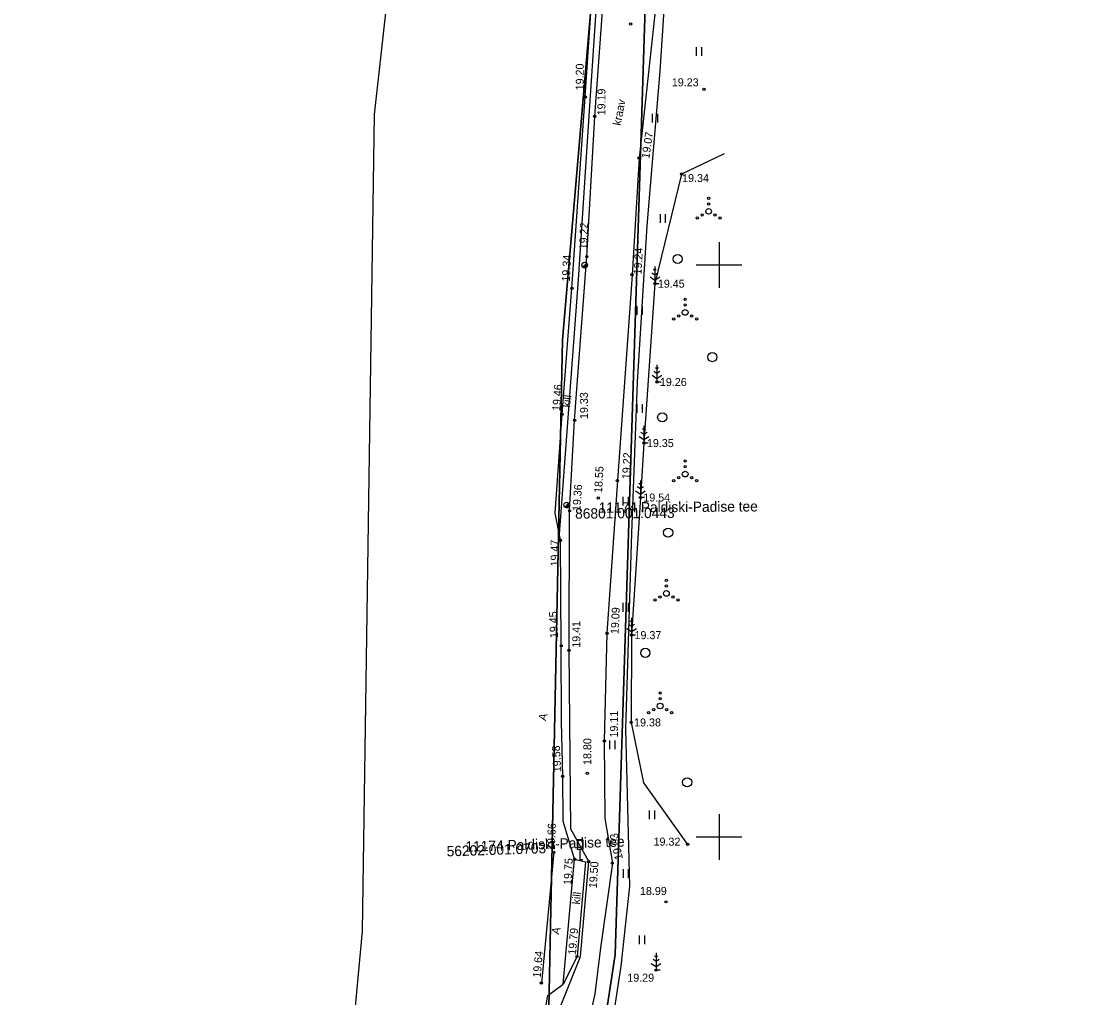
# Model space of a CAD drawing. Extents: x 504086 to 513861, y 6554621 to 6574113.
# Drawn here: x 509339 to 509431.9, y 6565535.9 to 6565621.3 of the extents above; entities that cross this region are included whole.
import ezdxf

# ---------------------------------------------------------------- set-up
doc = ezdxf.new("R2010")
doc.units = 0
for name, color, linetype in [('HALJASTUS', 7, 'Continuous'), ('KORGUS-EH2000', 7, 'Continuous'), ('LIIKLUS', 7, 'Continuous'), ('PIIR', 7, 'Continuous'), ('PUU', 7, 'Continuous'), ('SITRASS', 7, 'Continuous'), ('TEE', 7, 'Continuous'), ('VEEKOGU', 7, 'Continuous'), ('VORK', 7, 'Continuous')]:
    doc.layers.add(name, color=color, linetype=linetype)

msp = doc.modelspace()

# ---------------------------------------------------------------- linework, layer by layer
at = {"layer": 'HALJASTUS'}
for p, q in [((509397.991, 6565619.05), (509397.991, 6565618.288)), ((509398.446, 6565619.05), (509398.446, 6565618.288)), ((509394.158, 6565613.211), (509394.158, 6565612.45)), ((509394.613, 6565613.211), (509394.613, 6565612.45)), ((509394.832, 6565604.434), (509394.832, 6565603.673)), ((509395.287, 6565604.434), (509395.287, 6565603.673)), ((509392.816, 6565596.405), (509392.816, 6565595.644)), ((509393.271, 6565596.405), (509393.271, 6565595.644)), ((509392.816, 6565587.833), (509392.816, 6565587.072)), ((509393.271, 6565587.833), (509393.271, 6565587.072)), ((509391.596, 6565579.734), (509391.596, 6565578.973)), ((509392.051, 6565579.734), (509392.051, 6565578.973)), ((509391.596, 6565570.452), (509391.596, 6565569.69)), ((509392.051, 6565570.452), (509392.051, 6565569.69)), ((509390.425, 6565558.44), (509390.425, 6565557.679)), ((509390.88, 6565558.44), (509390.88, 6565557.679)), ((509393.893, 6565552.308), (509393.893, 6565551.547)), ((509394.349, 6565552.308), (509394.349, 6565551.547)), ((509391.6, 6565547.189), (509391.6, 6565546.428)), ((509392.056, 6565547.189), (509392.056, 6565546.428)), ((509393.019, 6565541.39), (509393.019, 6565540.629)), ((509393.475, 6565541.39), (509393.475, 6565540.629))]:
    msp.add_line(p, q, dxfattribs=at)
msp.add_lwpolyline([(509400.449, 6565609.722), (509396.726, 6565607.944), (509394.386, 6565598.37), (509393.43, 6565584.431), (509393.115, 6565579.672), (509392.344, 6565567.643), (509392.31, 6565560.01), (509393.378, 6565554.738), (509397.248, 6565549.346)], dxfattribs=at)
for centre, radius in [((509399.085, 6565605.837), 0.1), ((509399.085, 6565604.687), 0.25), ((509399.085, 6565605.337), 0.1), ((509398.085, 6565604.112), 0.1), ((509398.52, 6565604.362), 0.1), ((509399.65, 6565604.362), 0.1), ((509400.085, 6565604.112), 0.1), ((509396.375, 6565600.517), 0.4), ((509397.032, 6565597.007), 0.1), ((509397.032, 6565596.507), 0.1), ((509396.032, 6565595.282), 0.1), ((509396.467, 6565595.532), 0.1), ((509397.032, 6565595.857), 0.25), ((509397.597, 6565595.532), 0.1), ((509398.032, 6565595.282), 0.1), ((509399.41, 6565591.946), 0.4), ((509395.026, 6565586.681), 0.4), ((509397.032, 6565582.872), 0.1), ((509397.032, 6565582.372), 0.1), ((509396.467, 6565581.397), 0.1), ((509397.032, 6565581.722), 0.25), ((509397.597, 6565581.397), 0.1), ((509396.032, 6565581.147), 0.1), ((509398.032, 6565581.147), 0.1), ((509395.543, 6565576.605), 0.4), ((509395.394, 6565572.439), 0.1), ((509395.394, 6565571.939), 0.1), ((509395.394, 6565571.289), 0.25), ((509394.394, 6565570.714), 0.1), ((509394.829, 6565570.964), 0.1), ((509395.959, 6565570.964), 0.1), ((509396.394, 6565570.714), 0.1), ((509393.542, 6565566.096), 0.4), ((509394.848, 6565562.596), 0.1), ((509394.848, 6565562.096), 0.1), ((509393.848, 6565560.871), 0.1), ((509394.283, 6565561.121), 0.1), ((509394.848, 6565561.446), 0.25), ((509395.413, 6565561.121), 0.1), ((509395.848, 6565560.871), 0.1), ((509397.205, 6565554.782), 0.4)]:
    msp.add_circle(centre, radius, dxfattribs=at)
at = {"layer": 'KORGUS-EH2000'}
for centre in [(509392.278, 6565621.058), (509388.292, 6565614.689), (509398.668, 6565615.348), (509389.122, 6565612.99), (509393.004, 6565609.344), (509396.726, 6565607.944), (509388.433, 6565600.737), (509392.391, 6565599.148), (509387.13, 6565597.966), (509394.386, 6565598.363), (509394.564, 6565589.769), (509386.279, 6565586.946), (509387.359, 6565586.427), (509393.43, 6565584.431), (509391.11, 6565581.148), (509389.437, 6565579.64), (509393.115, 6565579.672), (509386.932, 6565578.51), (509386.124, 6565575.939), (509390.194, 6565567.804), (509392.344, 6565567.643), (509386.201, 6565566.707), (509386.875, 6565566.312), (509392.31, 6565560.01), (509389.964, 6565558.397), (509386.326, 6565555.304), (509388.47, 6565555.55), (509397.248, 6565549.346), (509385.535, 6565548.659), (509387.365, 6565548.045), (509388.601, 6565547.843), (509390.665, 6565547.71), (509395.351, 6565544.328), (509387.585, 6565539.55), (509394.488, 6565538.357), (509384.467, 6565537.224)]:
    msp.add_circle(centre, 0.1, dxfattribs=at)
at = {"layer": 'LIIKLUS'}
for p, q in [((509388.069, 6565599.806), (509388.423, 6565600.16)), ((509386.502, 6565578.839), (509386.856, 6565579.193)), ((509387.577, 6565549.752), (509387.577, 6565548.902)), ((509388.077, 6565549.752), (509387.577, 6565549.752)), ((509388.077, 6565549.752), (509388.077, 6565548.902)), ((509388.077, 6565548.902), (509387.577, 6565548.902)), ((509387.827, 6565548.902), (509387.827, 6565548.002)), ((509388.077, 6565548.002), (509387.827, 6565548.002))]:
    msp.add_line(p, q, dxfattribs=at)
for centre in [(509388.246, 6565599.983), (509386.679, 6565579.016)]:
    msp.add_circle(centre, 0.25, dxfattribs=at)
for centre, radius, start, end in [((509388.246, 6565599.983), 0.225, 224.85406, 45.03563), ((509388.246, 6565599.983), 0.2, 224.84272, 45.04698), ((509388.246, 6565599.983), 0.175, 224.82813, 45.06157), ((509388.246, 6565599.983), 0.15, 224.80867, 45.08103), ((509388.246, 6565599.983), 0.125, 224.78144, 45.10826), ((509388.246, 6565599.983), 0.1, 224.74058, 45.14911), ((509388.246, 6565599.983), 0.075, 224.67249, 45.2172), ((509388.246, 6565599.983), 0.05, 224.53632, 45.35338), ((509388.246, 6565599.983), 0.025, 224.12776, 45.76193), ((509386.679, 6565579.016), 0.225, 224.85406, 45.03563), ((509386.679, 6565579.016), 0.2, 224.84272, 45.04698), ((509386.679, 6565579.016), 0.175, 224.82813, 45.06157), ((509386.679, 6565579.016), 0.15, 224.80867, 45.08103), ((509386.679, 6565579.016), 0.125, 224.78144, 45.10826), ((509386.679, 6565579.016), 0.1, 224.74058, 45.14911), ((509386.679, 6565579.016), 0.075, 224.67249, 45.2172), ((509386.679, 6565579.016), 0.05, 224.53632, 45.35338), ((509386.679, 6565579.016), 0.025, 224.12776, 45.76193)]:
    msp.add_arc(centre, radius, start, end, dxfattribs=at)
at = {"layer": 'PIIR'}
for points in [[(509364.23, 6565492.48), (509368.82, 6565541.76), (509369.88, 6565613.14), (509378.06, 6565686.49), (509378.36, 6565739.65), (509371.25, 6565794.16), (509355.22, 6565865.01), (509343.01, 6565932.77), (509338.98, 6565997.56), (509368.59, 6566113.4)], [(509369.02, 6566025.93), (509364.26, 6565999.09), (509358.82, 6565977.23), (509361.52, 6565948.91), (509365.32, 6565904.46), (509387, 6565808.35), (509393.06, 6565771.02), (509396.2, 6565736.23), (509395.55, 6565701.24), (509386.3, 6565593.46), (509384.51, 6565505.17)]]:
    msp.add_lwpolyline(points, dxfattribs=at)
for points in [[(509358.82, 6565977.23), (509364.26, 6565999.09), (509707.72, 6565803.84), (510019.49, 6565875.55), (510086.15, 6565997.01), (510224.85, 6565949.21), (510121.99, 6565648.24), (509877.69, 6565595.34), (509802.68, 6565638.73), (509739.28, 6565643.86), (509665.71, 6565616), (509649.81, 6565607.2), (509602.63, 6565580.44), (509482.6, 6565512.11), (509497.03, 6565506.74), (509395.34, 6565469.81), (509386.15, 6565474.61), (509380.85, 6565485.79), (509383.48, 6565490.85), (509390.92, 6565539.72), (509397.83, 6565757.84), (509361.52, 6565948.91)], [(509361.52, 6565948.91), (509397.83, 6565757.84), (509390.92, 6565539.72), (509383.48, 6565490.85), (509380.85, 6565485.79), (509384.51, 6565505.17), (509386.3, 6565593.46), (509395.55, 6565701.24), (509396.2, 6565736.23), (509393.06, 6565771.02), (509387, 6565808.35), (509365.32, 6565904.46)]]:
    msp.add_lwpolyline(points, close=True, dxfattribs=at)
at = {"layer": 'PUU'}
for p, q in [((509394.386, 6565599.113), (509394.119, 6565599.291)), ((509394.386, 6565599.513), (509394.262, 6565599.596)), ((509394.386, 6565599.863), (509394.386, 6565598.363)), ((509394.51, 6565599.596), (509394.386, 6565599.513)), ((509394.653, 6565599.291), (509394.386, 6565599.113)), ((509393.962, 6565598.952), (509394.386, 6565598.67)), ((509394.386, 6565598.67), (509394.81, 6565598.952)), ((509394.746, 6565598.363), (509394.386, 6565598.363)), ((509394.564, 6565590.519), (509394.297, 6565590.697)), ((509394.564, 6565590.919), (509394.44, 6565591.002)), ((509394.564, 6565591.269), (509394.564, 6565589.769)), ((509394.688, 6565591.002), (509394.564, 6565590.919)), ((509394.831, 6565590.697), (509394.564, 6565590.519)), ((509394.14, 6565590.358), (509394.564, 6565590.076)), ((509394.564, 6565590.076), (509394.988, 6565590.358)), ((509394.924, 6565589.769), (509394.564, 6565589.769)), ((509393.43, 6565585.181), (509393.163, 6565585.359)), ((509393.43, 6565585.581), (509393.306, 6565585.664)), ((509393.43, 6565585.931), (509393.43, 6565584.431)), ((509393.554, 6565585.664), (509393.43, 6565585.581)), ((509393.697, 6565585.359), (509393.43, 6565585.181)), ((509393.006, 6565585.02), (509393.43, 6565584.738)), ((509393.43, 6565584.738), (509393.854, 6565585.02)), ((509393.79, 6565584.431), (509393.43, 6565584.431)), ((509393.115, 6565580.422), (509392.848, 6565580.6)), ((509393.115, 6565580.822), (509392.991, 6565580.905)), ((509393.115, 6565581.172), (509393.115, 6565579.672)), ((509393.239, 6565580.905), (509393.115, 6565580.822)), ((509393.382, 6565580.6), (509393.115, 6565580.422)), ((509392.691, 6565580.261), (509393.115, 6565579.979)), ((509393.115, 6565579.979), (509393.539, 6565580.261)), ((509393.475, 6565579.672), (509393.115, 6565579.672)), ((509392.344, 6565568.393), (509392.077, 6565568.571)), ((509392.344, 6565568.793), (509392.22, 6565568.876)), ((509392.344, 6565569.143), (509392.344, 6565567.643)), ((509392.468, 6565568.876), (509392.344, 6565568.793)), ((509392.611, 6565568.571), (509392.344, 6565568.393)), ((509391.92, 6565568.232), (509392.344, 6565567.95)), ((509392.344, 6565567.95), (509392.768, 6565568.232)), ((509392.704, 6565567.643), (509392.344, 6565567.643)), ((509394.488, 6565539.507), (509394.364, 6565539.59)), ((509394.488, 6565539.857), (509394.488, 6565538.357)), ((509394.612, 6565539.59), (509394.488, 6565539.507)), ((509394.064, 6565538.946), (509394.488, 6565538.664)), ((509394.488, 6565539.107), (509394.221, 6565539.285)), ((509394.755, 6565539.285), (509394.488, 6565539.107)), ((509394.488, 6565538.664), (509394.912, 6565538.946)), ((509394.848, 6565538.357), (509394.488, 6565538.357))]:
    msp.add_line(p, q, dxfattribs=at)
at = {"layer": 'SITRASS'}
msp.add_lwpolyline([(509388.43, 6565519.122), (509391.445, 6565538.705), (509392.187, 6565545.687), (509391.833, 6565559.438), (509392.368, 6565576.547), (509392.875, 6565589.756), (509393.715, 6565603.418), (509394.832, 6565616.956), (509395.627, 6565629.004), (509396.4, 6565643.49), (509396.76, 6565656.561), (509397.444, 6565670.437), (509397.051, 6565672.308), (509398.171, 6565681.568), (509398.615, 6565696.649), (509399.102, 6565711.41), (509398.886, 6565722.313)], dxfattribs=at)
at = {"layer": 'TEE'}
for p, q in [((509385.535, 6565548.659), (509384.467, 6565537.224)), ((509386.377, 6565537.143), (509387.365, 6565548.045))]:
    msp.add_line(p, q, dxfattribs=at)
for points in [[(509382.331, 6565806.743), (509383.651, 6565803.273), (509384.149, 6565800.361), (509385.454, 6565792.613), (509387.666, 6565779.133), (509389.792, 6565764.32), (509391.152, 6565753.041), (509392.532, 6565733.836), (509393.268, 6565708.545), (509393.26, 6565699.53), (509393.013, 6565685.416), (509392.219, 6565668.308), (509391.379, 6565653.538), (509389.902, 6565632.256), (509388.664, 6565613.897), (509387.664, 6565598.731), (509386.019, 6565576.474)], [(509387.365, 6565548.045), (509386.361, 6565551.381), (509386.326, 6565555.304), (509386.22, 6565560.061), (509386.201, 6565566.707), (509386.124, 6565575.939), (509385.657, 6565578.312), (509386.279, 6565586.946), (509387.13, 6565597.966), (509388.292, 6565614.689), (509389.467, 6565632.007), (509390.854, 6565653.656), (509391.734, 6565668.272), (509392.522, 6565685.872), (509392.745, 6565699.643), (509392.769, 6565708.719), (509392.704, 6565719.893)], [(509387.365, 6565548.045), (509388.314, 6565547.831), (509387.585, 6565539.55), (509386.377, 6565537.143)], [(509376.852, 6565492.507), (509376.889, 6565493.059), (509378.427, 6565501.111), (509379.553, 6565506.586), (509381.181, 6565514.453), (509383.418, 6565525.978), (509384.539, 6565533.373), (509385.038, 6565536.134), (509386.377, 6565537.143)]]:
    msp.add_lwpolyline(points, dxfattribs=at)
at = {"layer": 'VEEKOGU'}
for points in [[(509385.154, 6565532.707), (509387.889, 6565539.561), (509388.601, 6565547.843), (509387.023, 6565550.693), (509386.875, 6565566.312), (509386.932, 6565578.51), (509387.359, 6565586.427), (509388.433, 6565600.737), (509389.122, 6565612.99), (509390.578, 6565633.018)], [(509394.381, 6565621.938), (509393.004, 6565609.344), (509392.391, 6565599.148), (509391.11, 6565581.148), (509390.194, 6565567.804), (509389.964, 6565558.397), (509390.012, 6565551.611), (509390.665, 6565547.71), (509389.633, 6565540.32), (509389.12, 6565536.293), (509388.133, 6565531.839)]]:
    msp.add_lwpolyline(points, dxfattribs=at)
at = {"layer": 'VORK'}
for p, q in [((509400, 6565602), (509400, 6565598)), ((509398, 6565600), (509402, 6565600)), ((509400, 6565552), (509400, 6565548)), ((509398, 6565550), (509402, 6565550))]:
    msp.add_line(p, q, dxfattribs=at)

# ---------------------------------------------------------------- texts
at = {"layer": 'KORGUS-EH2000'}
for s, rotation, p in [(' 19.20', 90, (509388.166, 6565615.005)), (' 19.19', 90, (509390.062, 6565612.817)), (' 19.07', 81.27742, (509393.857, 6565609.005)), (' 19.22', 87.78338, (509388.446, 6565601.093)), (' 19.34', 87.0882, (509386.929, 6565598.271)), (' 19.24', 86.85399, (509393.194, 6565598.894)), (' 19.46', 85.8467, (509386.085, 6565586.953)), (' 19.33', 90, (509388.529, 6565586.271)), (' 19.22', 87.01335, (509392.195, 6565580.998)), (' 18.55', 86.4933, (509389.746, 6565579.795)), (' 19.36', 85.77462, (509387.841, 6565578.204)), (' 19.47', 90.39199, (509385.978, 6565573.388)), (' 19.45', 92.22969, (509385.928, 6565567.137)), (' 19.09', 87.06628, (509391.191, 6565567.461)), (' 19.41', 90, (509387.862, 6565566.282)), (' 19.11', 90, (509391.159, 6565558.432)), (' 18.80', 90, (509388.828, 6565556.033)), (' 19.58', 93.24979, (509386.217, 6565555.418)), (' 19.66', 87.83218, (509385.631, 6565548.592)), (' 19.03', 101.94203, (509391.646, 6565547.832)), (' 19.75', 87.21437, (509387.079, 6565545.527)), (' 19.50', 86.38852, (509389.291, 6565545.238)), (' 19.79', 85.16662, (509387.458, 6565539.419)), (' 19.64', 84.96729, (509384.373, 6565537.411))]:
    msp.add_text(s, height=0.7, rotation=rotation, dxfattribs=at).set_placement(p)
for s, p in [(' 19.23', (509395.607, 6565615.615)), (' 19.34', (509396.506, 6565607.248)), (' 19.45', (509394.386, 6565598.013)), (' 19.26', (509394.564, 6565589.419)), (' 19.35', (509393.43, 6565584.081)), (' 19.54', (509393.115, 6565579.322)), (' 19.37', (509392.344, 6565567.293)), (' 19.38', (509392.31, 6565559.66)), (' 19.32', (509394.01, 6565549.238)), (' 18.99', (509392.818, 6565544.926)), (' 19.29', (509391.713, 6565537.346))]:
    msp.add_text(s, height=0.7, dxfattribs=at).set_placement(p)
at = {"layer": 'PIIR'}
for s, rotation, p in [('86801:001:0443', 0.49227, (509387.413, 6565577.819)), ('11174 Paldiski-Padise tee', 0.49227, (509389.474, 6565578.337)), ('11174 Paldiski-Padise tee', 1.91836, (509377.838, 6565548.699)), ('56202:001:0703', 1.91836, (509376.193, 6565548.296))]:
    msp.add_text(s, height=0.9, rotation=rotation, dxfattribs=at).set_placement(p)
at = {"layer": 'TEE'}
for s, rotation, p in [('kill', 82.16342, (509386.96, 6565587.511)), ('A', 76.26383, (509384.859, 6565560.108)), ('kill', 84.51851, (509387.828, 6565544.078)), ('A', 76.26383, (509386.002, 6565541.426))]:
    msp.add_text(s, height=0.7, rotation=rotation, dxfattribs=at).set_placement(p)
at = {"layer": 'VEEKOGU'}
msp.add_text('kraav', height=0.7, rotation=78.99327, dxfattribs=at).set_placement((509391.383, 6565612.143))

doc.saveas('drawing.dxf')
